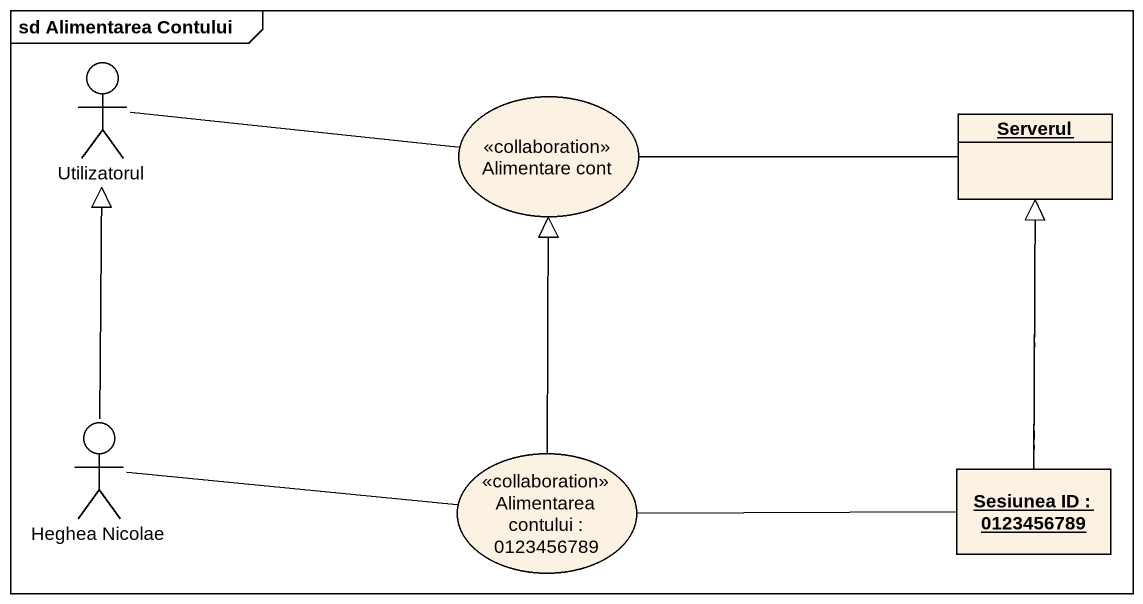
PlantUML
@startuml
mainframe sd Alimentarea Contului
allowmixing
hide circle
hide empty members
actor Utilizatorul
usecase "Alimentare cont" as Alimentare_cont <<collaboration>>
object Serverul
actor "Heghea Nicolae" as Heghea_Nicolae
usecase "Alimentarea contului : 0123456789" as Alimentarea_contului <<collaboration>>
object "Sesiunea ID : 0123456789" as Sesiunea_ID_0123456789
Utilizatorul -right- Alimentare_cont
Alimentare_cont -right- Serverul
Heghea_Nicolae -up-|> Utilizatorul
Heghea_Nicolae -right- Alimentarea_contului
Alimentarea_contului -up-|> Alimentare_cont
Alimentarea_contului -right- Sesiunea_ID_0123456789
Sesiunea_ID_0123456789 -up- Serverul
Sesiunea_ID_0123456789 .up.|> Serverul
@enduml
